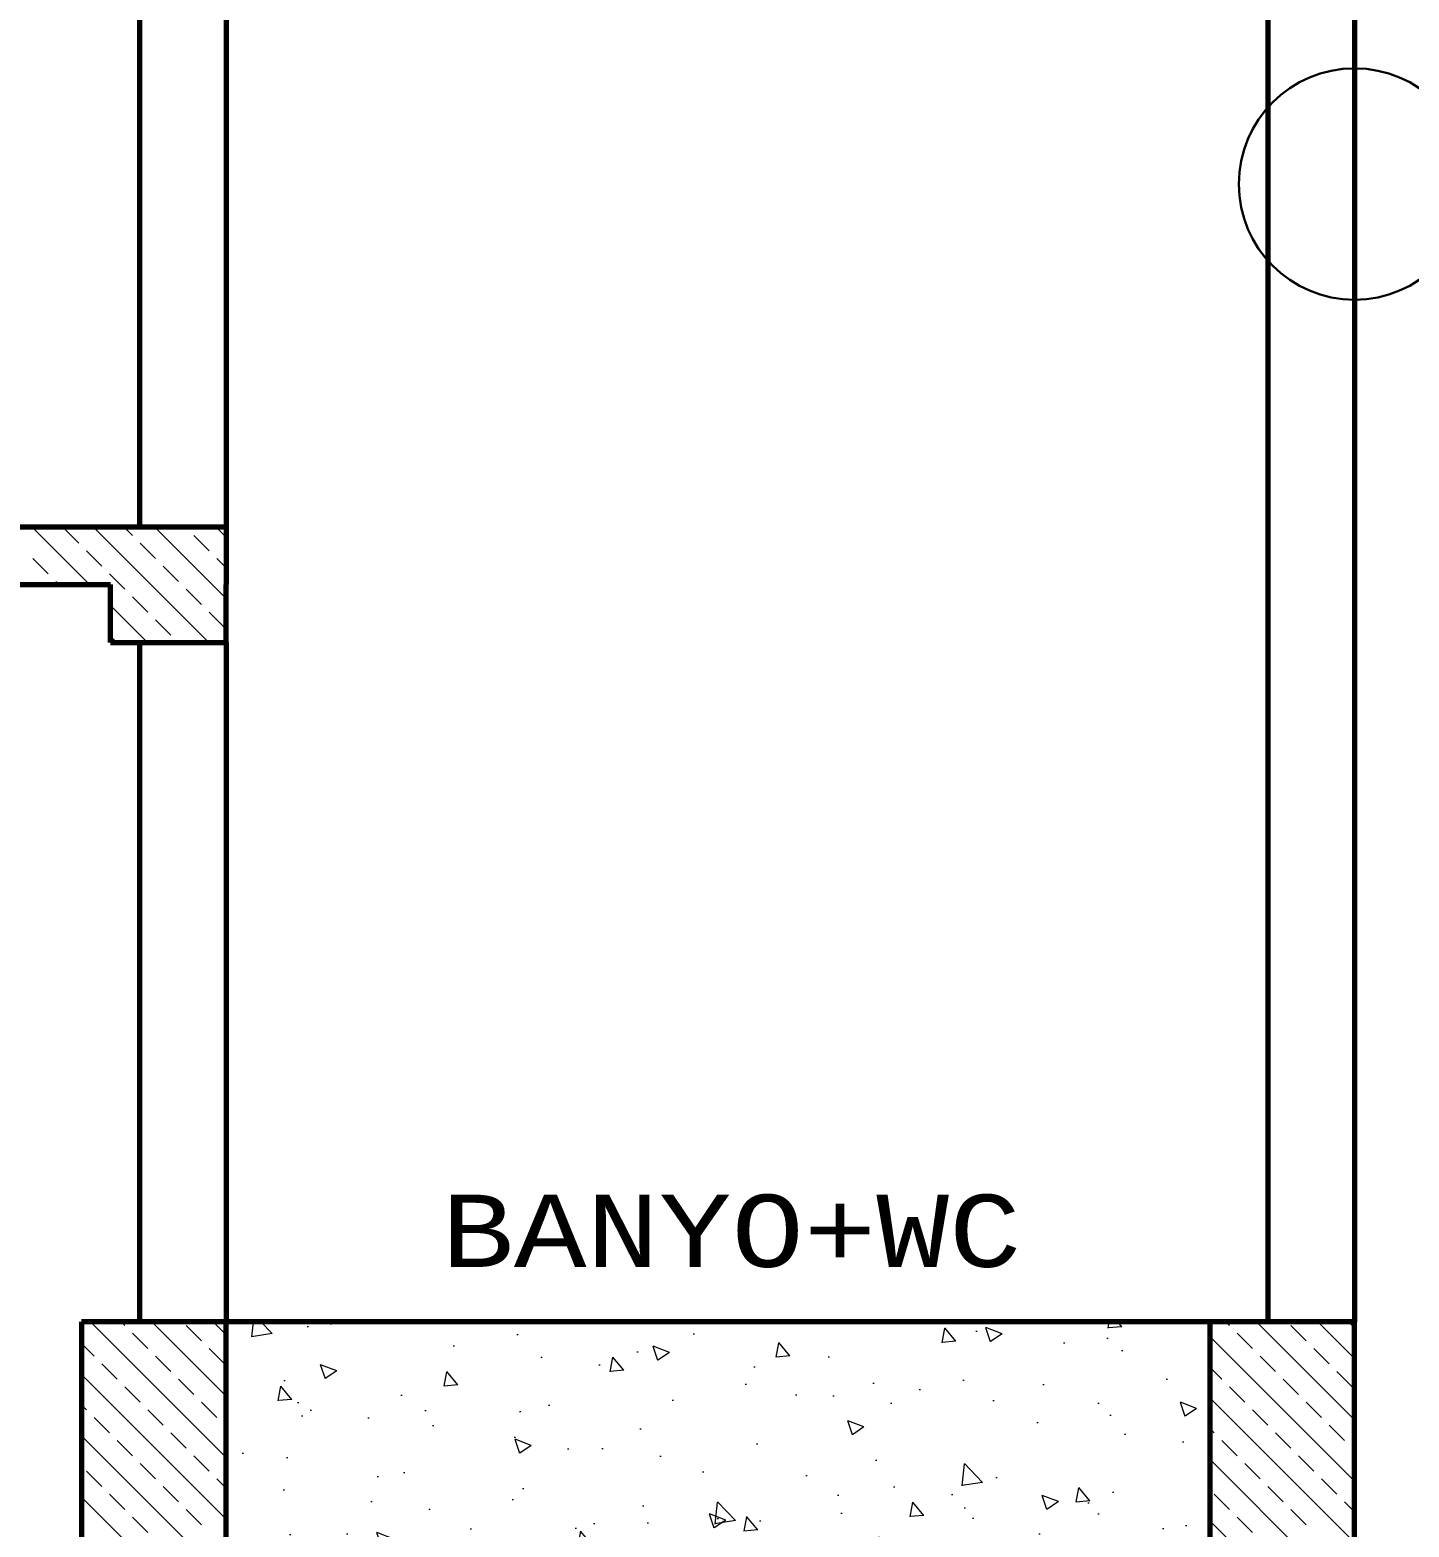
# Model space of a CAD drawing. Header units: millimetres. Extents: x 35860 to 71103, y -11298 to -8385.
# Drawn here: x 55168.2 to 55406.5, y -10773.9 to -10515.1 of the extents above; entities that cross this region are included whole.
import ezdxf
from ezdxf.enums import TextEntityAlignment as Align

# ---------------------------------------------------------------- set-up
doc = ezdxf.new("R2010")
doc.units = ezdxf.units.MM
doc.header["$MEASUREMENT"] = 0
doc.layers.get('0').update_dxf_attribs({"lineweight": 15})
doc.layers.add('03_Yazı', color=1, linetype='Continuous', lineweight=30)
doc.layers.add('07', color=3, linetype='Continuous', lineweight=70)
doc.styles.add('C', font='')
doc.styles.get('C').set_extended_font_data('Courier New Tur')

# ---------------------------------------------------------------- blocks, each defined once
blk = doc.blocks.new('DET_NO')
at = {"layer": '03_Yazı'}
blk.add_circle((0, 0), 20, dxfattribs=at)
at = {"layer": '03_Yazı', "style": 'C'}
blk.add_attdef('DET-1', text='', height=12.5, dxfattribs=at).set_placement((-30, 0), align=Align.MIDDLE_RIGHT)

msp = doc.modelspace()

# ---------------------------------------------------------------- hatches: boundary and pattern name
h = msp.add_hatch()
h.set_pattern_fill('AR-CONC', color=256, scale=4, style=0)
h.set_pattern_definition([(130, (104146.652, -875.935), (-28.690407, -2.510085), [3, -33]), (185, (104146.652, -875.935), (5.550053, 30.087685), [2.4, -26.4]), (79.5486, (104144.26, -876.144), (-23.140375, 27.577582), [2.549608, -28.045684]), (133.8158, (104146.65, -867.935), (-42.689642, -6.62076), [4.5, -49.5]), (83.3644, (104143.094, -868.487), (-37.386508, 38.964715), [3.82441, -42.06852]), (188.8158, (104146.65, -867.935), (-37.386478, 38.964744), [3.6, -39.6]), (159, (104142.652, -869.935), (-23.876282, -16.104756), [3, -33]), (214, (104142.652, -869.935), (-9.732613, 29.006002), [2.4, -26.4]), (108.5486, (104140.662, -871.277), (-33.608905, 12.90122), [2.549608, -28.045684]), (142.5, (104146.652, -875.935), (-0.4863942, 13.3157542), [0, -26.08, 0, -26.8, 0, -26.5]), (172.5, (104146.652, -875.935), (-10.5227815, 15.7764685), [0, -15.28, 0, -25.48, 0, -10.1]), (212.5, (104155.572, -875.935), (-21.3528974, -0.9021949), [0, -10, 0, -31.2, 0, -41.4]), (222.5, (104159.572, -875.935), (-23.327447, 4.004199), [0, -13, 0, -20.72, 0, -29.4])])
h.paths.add_polyline_path([(55202.08, -10463.42), (55202.08, -10503.42), (55372.08, -10503.42), (55372.08, -10463.42)])
h.paths.add_polyline_path([(55372.08, -10778.42), (55372.08, -10738.42), (55202.08, -10738.42), (55202.08, -10778.42)])

# ---------------------------------------------------------------- linework, layer by layer
for p, q in [((55178.46, -10610.98), (55168.46, -10600.98)), ((55176.59, -10603.81), (55173.94, -10601.16)), ((55199.06, -10620.98), (55179.06, -10600.98)), ((55185.87, -10602.49), (55184.37, -10600.98)), ((55202.08, -10613.4), (55189.67, -10600.98)), ((55195.15, -10601.16), (55194.97, -10600.98)), ((55202.08, -10602.79), (55200.28, -10600.98)), ((55189.85, -10606.46), (55187.19, -10603.81)), ((55199.13, -10605.14), (55196.47, -10602.49)), ((55171.28, -10609.11), (55168.63, -10606.46)), ((55180.56, -10607.79), (55177.91, -10605.14)), ((55202.08, -10608.09), (55200.45, -10606.46)), ((55184.54, -10611.77), (55181.89, -10609.11)), ((55193.82, -10610.44), (55191.17, -10607.79)), ((55173.15, -10610.98), (55172.61, -10610.44)), ((55197.8, -10614.42), (55195.15, -10611.77)), ((55188.46, -10620.98), (55182.08, -10614.61)), ((55188.52, -10615.74), (55185.87, -10613.09)), ((55192.5, -10619.72), (55189.85, -10617.07)), ((55201.78, -10618.4), (55199.13, -10615.74)), ((55183.15, -10620.98), (55182.08, -10619.91)), ((55202.08, -10761.89), (55178.62, -10738.42)), ((55184.54, -10739.05), (55183.92, -10738.42)), ((55202.08, -10751.28), (55189.22, -10738.42)), ((55197.8, -10741.7), (55195.15, -10739.05)), ((55202.08, -10740.68), (55199.83, -10738.42)), ((55375.46, -10739.05), (55374.84, -10738.42)), ((55397.08, -10755.36), (55380.14, -10738.42)), ((55388.72, -10741.7), (55386.07, -10739.05)), ((55397.08, -10744.76), (55390.75, -10738.42)), ((55397.08, -10739.46), (55396.05, -10738.42)), ((55188.52, -10743.02), (55185.87, -10740.37)), ((55397.08, -10765.97), (55372.08, -10740.97)), ((55379.44, -10743.02), (55376.79, -10740.37)), ((55179.24, -10744.35), (55177.08, -10742.19)), ((55192.5, -10747), (55189.85, -10744.35)), ((55201.78, -10745.67), (55199.13, -10743.02)), ((55383.42, -10747), (55380.76, -10744.35)), ((55392.7, -10745.67), (55390.05, -10743.02)), ((55183.22, -10748.33), (55180.56, -10745.67)), ((55374.14, -10748.33), (55372.08, -10746.27)), ((55396.67, -10749.65), (55394.02, -10747)), ((55202.08, -10772.5), (55177.08, -10747.5)), ((55196.47, -10750.98), (55193.82, -10748.33)), ((55387.39, -10750.98), (55384.74, -10748.33)), ((55187.19, -10752.3), (55184.54, -10749.65)), ((55397.08, -10776.58), (55372.08, -10751.58)), ((55378.11, -10752.3), (55375.46, -10749.65)), ((55177.91, -10753.63), (55177.08, -10752.8)), ((55191.17, -10756.28), (55188.52, -10753.63)), ((55200.45, -10754.96), (55197.8, -10752.3)), ((55382.09, -10756.28), (55379.44, -10753.63)), ((55391.37, -10754.96), (55388.72, -10752.3)), ((55181.89, -10757.61), (55179.24, -10754.96)), ((55202.08, -10756.59), (55201.78, -10756.28)), ((55372.81, -10757.61), (55372.08, -10756.88)), ((55395.35, -10758.93), (55392.7, -10756.28)), ((55207.4, -10788.42), (55177.08, -10758.1)), ((55185.87, -10761.58), (55183.22, -10758.93)), ((55195.15, -10760.26), (55192.5, -10757.61)), ((55376.79, -10761.58), (55374.14, -10758.93)), ((55386.07, -10760.26), (55383.42, -10757.61)), ((55199.13, -10764.24), (55196.47, -10761.58)), ((55397.08, -10787.18), (55372.08, -10762.18)), ((55390.05, -10764.24), (55387.39, -10761.58)), ((55397.08, -10760.67), (55396.67, -10760.26)), ((55180.56, -10766.89), (55177.91, -10764.24)), ((55189.85, -10765.56), (55187.19, -10762.91)), ((55380.76, -10765.56), (55378.11, -10762.91)), ((55193.82, -10769.54), (55191.17, -10766.89)), ((55202.08, -10767.19), (55200.45, -10765.56)), ((55384.74, -10769.54), (55382.09, -10766.89)), ((55394.02, -10768.21), (55391.37, -10765.56)), ((55196.8, -10788.42), (55177.08, -10768.71)), ((55184.54, -10770.86), (55181.89, -10768.21)), ((55375.46, -10770.86), (55372.81, -10768.21)), ((55397.08, -10771.27), (55395.35, -10769.54)), ((55188.52, -10774.84), (55185.87, -10772.19)), ((55197.8, -10773.52), (55195.15, -10770.86)), ((55387.72, -10788.42), (55372.08, -10772.79)), ((55379.44, -10774.84), (55376.79, -10772.19)), ((55388.72, -10773.52), (55386.07, -10770.86))]:
    msp.add_line(p, q)
at = {"layer": '07'}
for p, q in [((55187.08, -10513.42), (55187.08, -10600.98)), ((55202.08, -10513.42), (55202.08, -10600.98)), ((55382.08, -10513.42), (55382.08, -10738.42)), ((55397.08, -10513.42), (55397.08, -10738.42)), ((55134.91, -10600.98), (55202.08, -10600.98)), ((55202.08, -10600.98), (55202.08, -10610.98)), ((55156.62, -10610.98), (55182.08, -10610.98)), ((55182.08, -10620.98), (55182.08, -10610.98)), ((55202.08, -10620.98), (55202.08, -10610.98)), ((55182.08, -10620.98), (55202.08, -10620.98)), ((55187.08, -10620.98), (55187.08, -10738.42)), ((55202.08, -10620.98), (55202.08, -10738.42)), ((55202.08, -10738.42), (55177.08, -10738.42)), ((55202.08, -10738.42), (55177.08, -10738.42)), ((55177.08, -10738.42), (55177.08, -10748.42)), ((55202.08, -10778.42), (55202.08, -10738.42)), ((55372.08, -10738.42), (55202.08, -10738.42)), ((55397.08, -10738.42), (55372.08, -10738.42)), ((55372.08, -10738.42), (55372.08, -10778.42)), ((55397.08, -10778.42), (55397.08, -10738.42)), ((55177.08, -10748.42), (55177.08, -10788.42))]:
    msp.add_line(p, q, dxfattribs=at)

# ---------------------------------------------------------------- block references
at = {"layer": '03_Yazı'}
ref = msp.add_blockref('DET_NO', (55397.08, -10541.75), dxfattribs=dict(at, xscale=-1))
ref.add_attrib('DET-1', 'DET- 3', dxfattribs={"height": 12.5, "style": 'C'}).set_placement((55509.73, -10541.75), align=Align.MIDDLE_RIGHT)

# ---------------------------------------------------------------- texts
at = {"layer": '03_Yazı', "style": 'C'}
msp.add_attdef('BANYO+WC', text='A:10.00m2', height=12.5, dxfattribs=at).set_placement((55289.39, -10722.68), align=Align.MIDDLE_CENTER)

doc.saveas('drawing.dxf')
